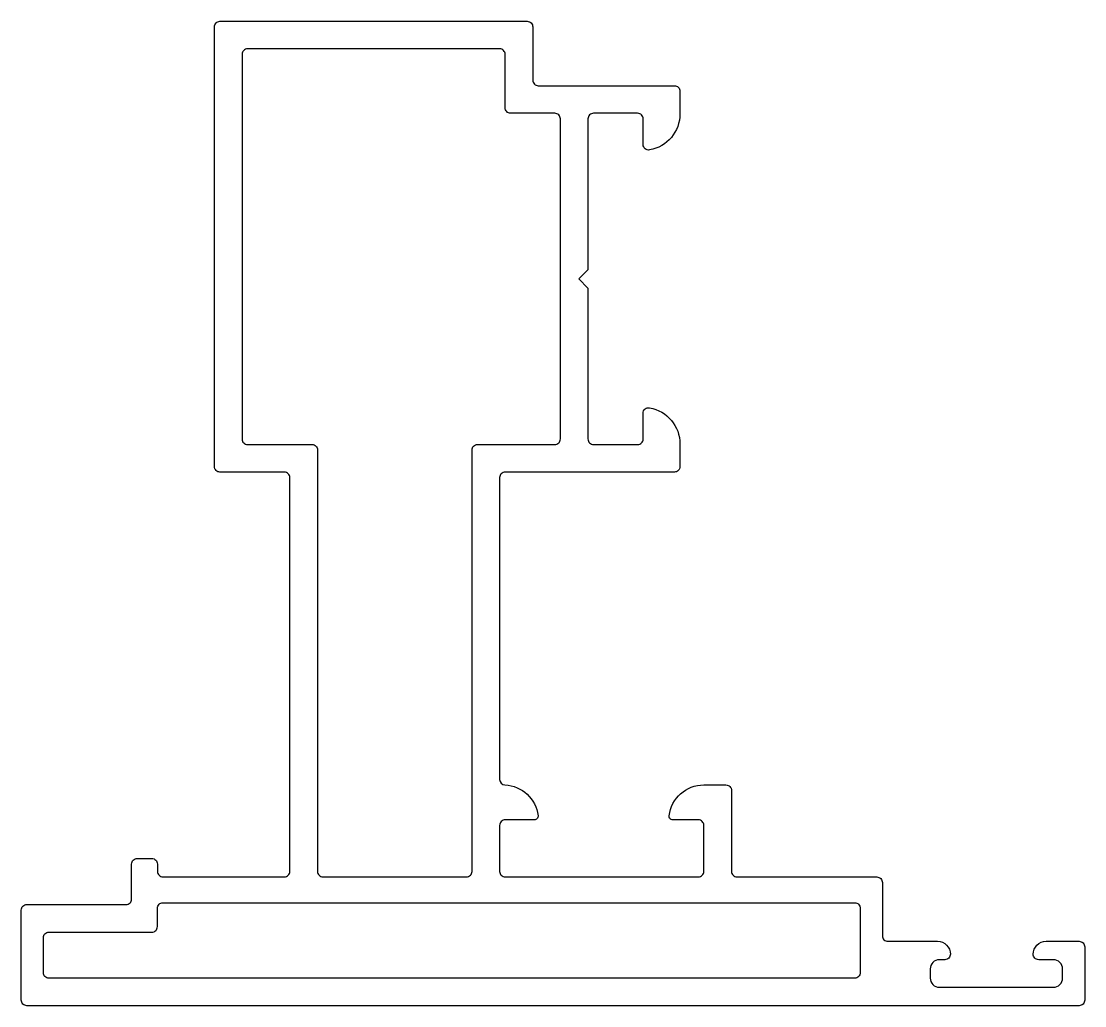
# Model space of a CAD drawing. Extents: x 478.9 to 536.7, y 578.6 to 632.1.
import ezdxf

# ---------------------------------------------------------------- set-up
doc = ezdxf.new("R2010")
doc.units = 0
doc.layers.get('0').update_dxf_attribs({"linetype": 'CONTINUOUS'})

msp = doc.modelspace()

# ---------------------------------------------------------------- linework, layer by layer
for points in [[(525.395, 585.575, -0.414214), (525.695, 585.275), (525.695, 582.375, 0.414214), (525.995, 582.075), (528.695, 582.075, -0.414214), (529.395, 581.375), (529.395, 581.375, -0.414214), (529.095, 581.075), (528.795, 581.075, 0.414214), (528.295, 580.575), (528.295, 580.075, 0.414214), (528.795, 579.575), (534.995, 579.575, 0.414214), (535.495, 580.075), (535.495, 580.575, 0.414214), (534.995, 581.075), (534.195, 581.075, -0.414214), (533.895, 581.375), (533.895, 581.375, -0.414214), (534.595, 582.075), (536.395, 582.075, -0.414214), (536.695, 581.775), (536.695, 578.875, -0.414214), (536.395, 578.575), (479.195, 578.575, -0.414214), (478.895, 578.875), (478.895, 583.775, -0.414214), (479.195, 584.075), (484.595, 584.075, 0.414214), (484.895, 584.375), (484.895, 586.275, -0.414214), (485.195, 586.575), (485.995, 586.575, -0.414214), (486.295, 586.275), (486.295, 585.875, 0.414214), (486.595, 585.575), (493.195, 585.575, 0.414214), (493.495, 585.875), (493.495, 607.275, 0.414214), (493.195, 607.575), (489.695, 607.575, -0.414214), (489.395, 607.875), (489.395, 631.775, -0.414214), (489.695, 632.075), (506.395, 632.075, -0.414214), (506.695, 631.775), (506.695, 628.875, 0.414214), (506.995, 628.575), (514.395, 628.575, -0.414214), (514.695, 628.275), (514.695, 627.049, -0.363159), (513.048, 625.08, -0.46718), (512.695, 625.375), (512.695, 626.775, 0.414214), (512.395, 627.075), (509.995, 627.075, 0.414214), (509.695, 626.775), (509.695, 618.575), (509.195, 618.075), (509.695, 617.575), (509.695, 609.375, 0.414214), (509.995, 609.075), (512.395, 609.075, 0.414214), (512.695, 609.375), (512.695, 610.775, -0.46718), (513.048, 611.071, -0.363159), (514.695, 609.102), (514.695, 607.875, -0.414214), (514.395, 607.575), (505.195, 607.575, 0.414214), (504.895, 607.275), (504.895, 590.873, 0.400957), (505.182, 590.573, -0.367128), (506.982, 588.899, -0.449189), (506.784, 588.675), (505.195, 588.675, 0.414214), (504.895, 588.375), (504.895, 585.875, 0.414214), (505.195, 585.575), (515.695, 585.575, 0.414214), (515.995, 585.875), (515.995, 588.375, 0.414214), (515.695, 588.675), (514.307, 588.675, -0.449189), (514.109, 588.899, -0.380082), (515.995, 590.575), (517.195, 590.575, -0.414214), (517.495, 590.275), (517.495, 585.875, 0.414214), (517.795, 585.575)], [(494.695, 609.075, -0.414214), (494.995, 608.775), (494.995, 585.875, 0.414214), (495.295, 585.575), (503.095, 585.575, 0.414214), (503.395, 585.875), (503.395, 608.775, -0.414214), (503.695, 609.075), (507.895, 609.075, 0.414214), (508.195, 609.375), (508.195, 626.775, 0.414214), (507.895, 627.075), (505.495, 627.075, -0.414214), (505.195, 627.375), (505.195, 630.275, 0.414214), (504.895, 630.575), (491.195, 630.575, 0.414214), (490.895, 630.275), (490.895, 609.375, 0.414214), (491.195, 609.075)], [(480.095, 580.375), (480.095, 582.275, -0.414214), (480.395, 582.575), (485.995, 582.575, 0.414214), (486.295, 582.875), (486.295, 583.875, -0.414214), (486.595, 584.175), (524.195, 584.175, -0.414214), (524.495, 583.875), (524.495, 580.375, -0.414214), (524.195, 580.075), (480.395, 580.075, -0.414214)]]:
    msp.add_lwpolyline(points, format="xyb", close=True)

doc.saveas('drawing.dxf')
